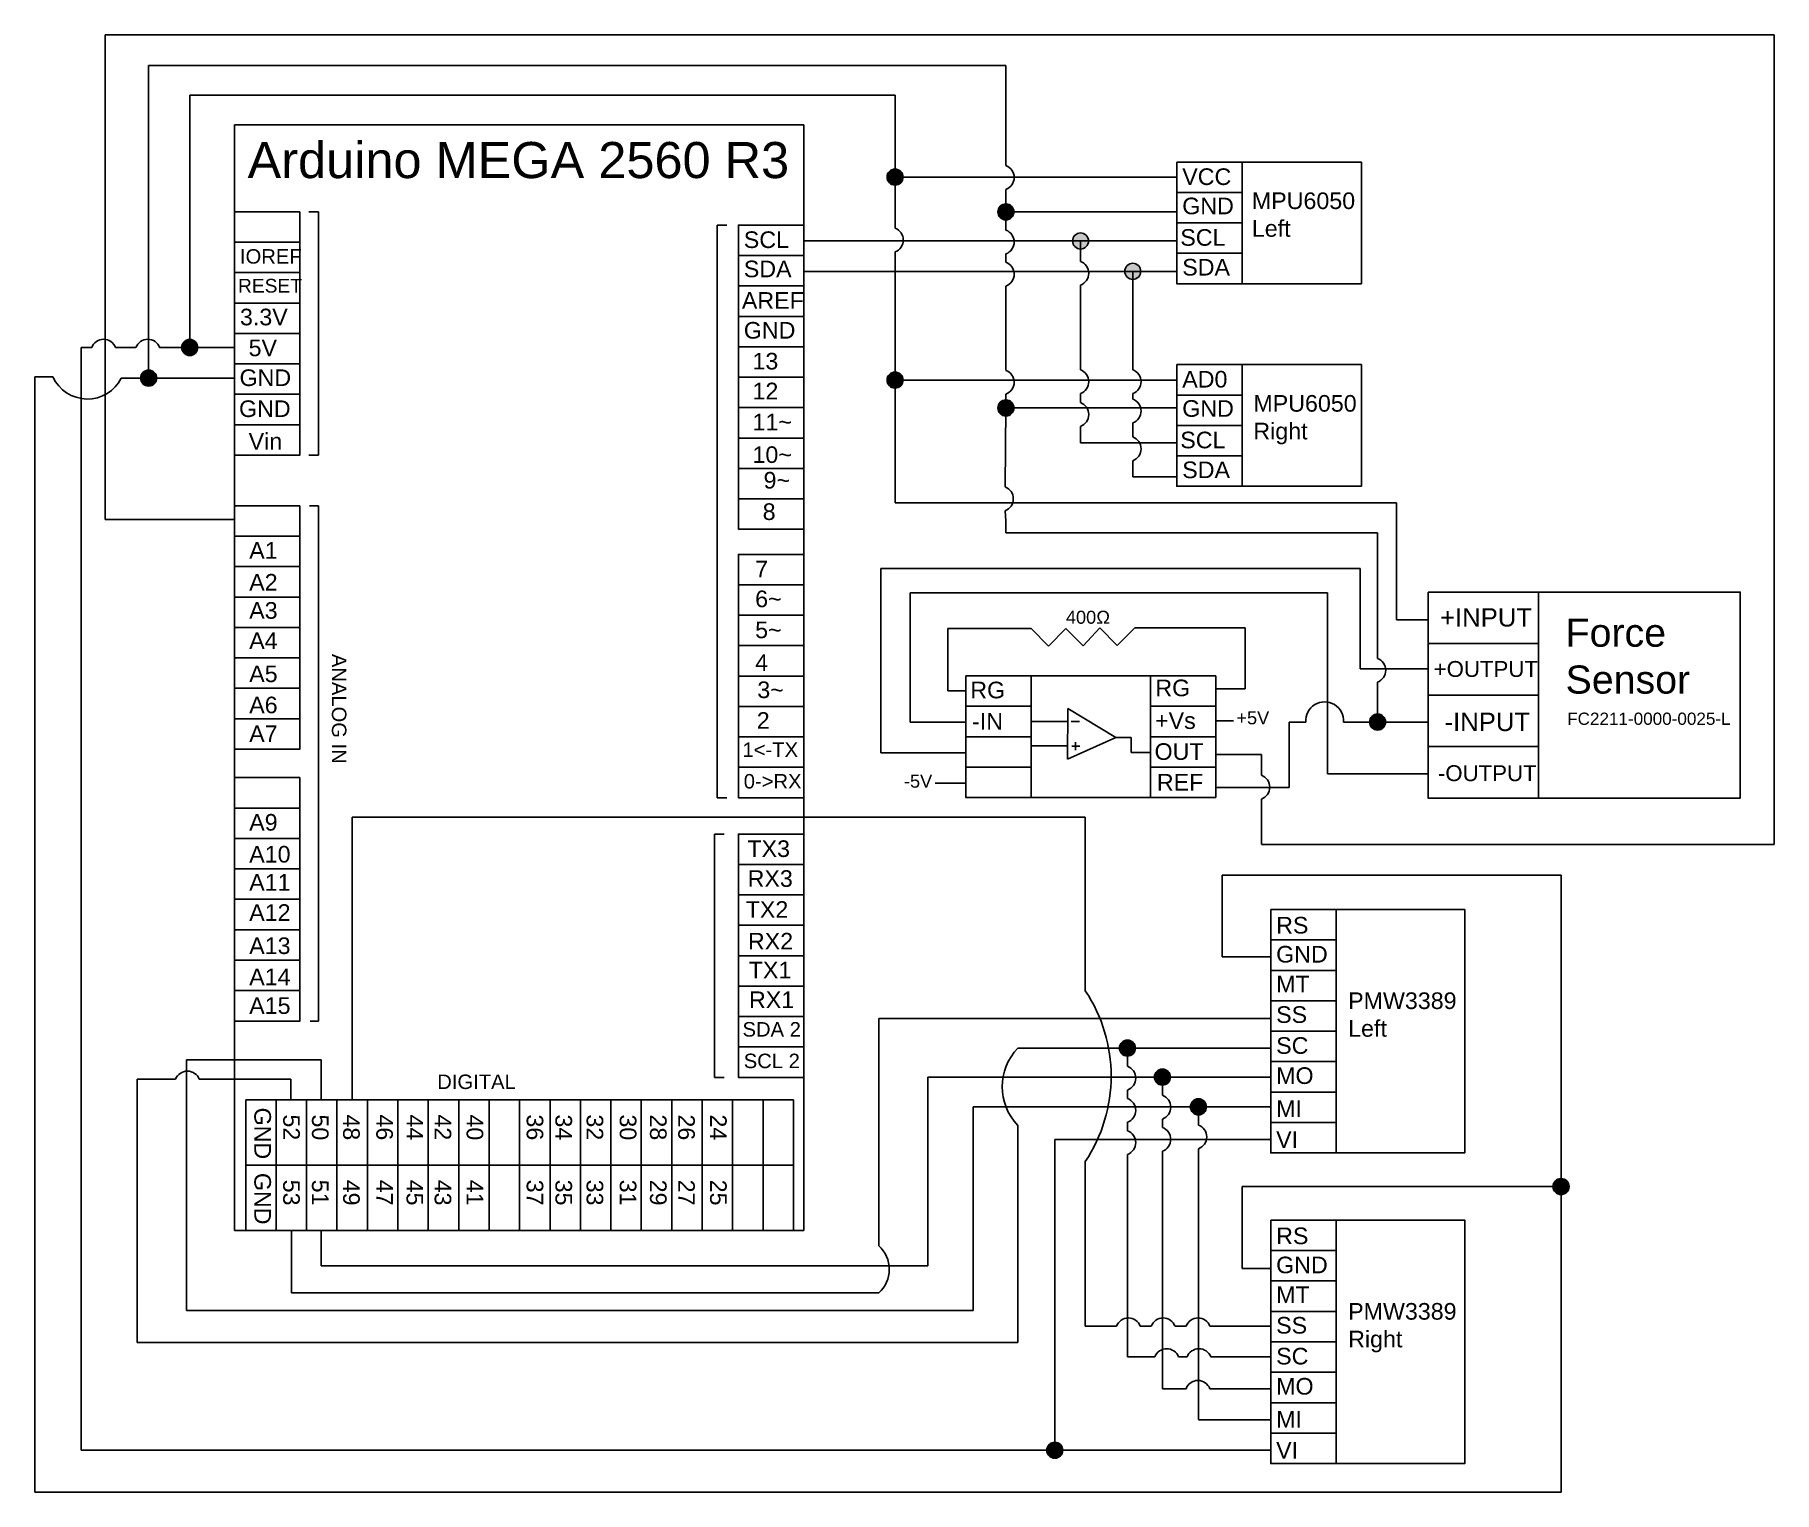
# Model space of a CAD drawing. Header units: millimetres. Extents: x 2463 to 4869, y 102 to 2119.
import ezdxf

# ---------------------------------------------------------------- set-up
doc = ezdxf.new("R2010")
doc.units = ezdxf.units.MM
doc.styles.get("Standard").update_dxf_attribs({"font": 'arial.ttf'})

msp = doc.modelspace()

# ---------------------------------------------------------------- hatches: boundary and pattern name
h = msp.add_hatch(color=256)
h.dxf.hatch_style = 1
h.paths.add_polyline_path([(3652.6, 1933.5, 0.414214), (3641.5, 1922.4, 0.414214), (3652.6, 1911.3)])
h.paths.add_polyline_path([(3663.7, 1922.4), (3652.6, 1922.4), (3652.6, 1911.3, 0.414214)])
h.paths.add_polyline_path([(3652.6, 1933.5), (3652.6, 1922.4), (3663.7, 1922.4, 0.414214)])
h = msp.add_hatch(color=256)
h.dxf.hatch_style = 1
h.paths.add_polyline_path([(3806, 1885.3, 0.414214), (3794.9, 1874.3, 0.414214), (3806, 1863.2)])
h.paths.add_polyline_path([(3806, 1885.3), (3806, 1874.3), (3817.1, 1874.3, 0.414214)])
h.paths.add_polyline_path([(3817.1, 1874.3), (3806, 1874.3), (3806, 1863.2, 0.414214)])
h = msp.add_hatch(color=256)
h.dxf.hatch_style = 1
h.paths.add_polyline_path([(3898.1, 1834), (3909.2, 1834), (3920.3, 1834, 1)])
h.paths.add_polyline_path([(3909.2, 1834), (3898.1, 1834, 0.414214), (3909.2, 1822.9)])
h.paths.add_polyline_path([(3920.3, 1834), (3909.2, 1834), (3909.2, 1822.9, 0.414214)])
h.paths.add_polyline_path([(3970.4, 1792), (3981.5, 1792), (3981.5, 1791.7), (3992.6, 1791.7, 0.006621), (3992.6, 1792, 1)])
h.paths.add_polyline_path([(3981.5, 1792), (3970.4, 1792, 0.414214), (3981.5, 1780.9)])
h.paths.add_polyline_path([(3992.6, 1791.7), (3981.5, 1791.7), (3981.5, 1780.9, 0.406478)])
h = msp.add_hatch(color=256)
h.dxf.hatch_style = 1
h.paths.add_polyline_path([(2688, 1686.6, 1), (2665.8, 1686.6, 1)])
h = msp.add_hatch(color=256)
h.dxf.hatch_style = 1
h.paths.add_polyline_path([(2631.2, 1644.3, 1), (2609, 1644.3, 1)])
h = msp.add_hatch(color=256)
h.dxf.hatch_style = 1
h.paths.add_polyline_path([(3652.6, 1652.6, 0.414214), (3641.5, 1641.5, 0.414214), (3652.6, 1630.4)])
h.paths.add_polyline_path([(3652.6, 1652.6), (3652.6, 1641.5), (3663.7, 1641.5, 0.414214)])
h.paths.add_polyline_path([(3663.7, 1641.5), (3652.6, 1641.5), (3652.6, 1630.4, 0.414214)])
h = msp.add_hatch(color=256)
h.dxf.hatch_style = 1
h.paths.add_polyline_path([(3806, 1602.9), (3806, 1614, 0.414214), (3794.9, 1602.9, 0.411168), (3805.9, 1591.8)])
h.paths.add_polyline_path([(3806, 1614), (3806, 1602.9), (3817.1, 1602.9, 0.414214)])
h.paths.add_polyline_path([(3817.1, 1602.9), (3806, 1602.9), (3805.9, 1591.8, 0.417266)])
h = msp.add_hatch(color=256)
h.dxf.hatch_style = 1
h.paths.add_polyline_path([(4320.1, 1168.3), (4320.1, 1179.4, 0.414214), (4309, 1168.3, 0.411168), (4319.9, 1157.2)])
h.paths.add_polyline_path([(4320.1, 1179.4), (4320.1, 1168.3), (4331.1, 1168.3, 0.414214)])
h.paths.add_polyline_path([(4331.1, 1168.3), (4320.1, 1168.3), (4319.9, 1157.2, 0.417266)])
h = msp.add_hatch(color=256)
h.dxf.hatch_style = 1
h.paths.add_polyline_path([(3974.1, 728.1, 0.414214), (3963, 717, 0.414214), (3974.1, 706)])
h.paths.add_polyline_path([(3974.1, 728.1), (3974.1, 717), (3985.2, 717, 0.414214)])
h.paths.add_polyline_path([(3985.2, 717), (3974.1, 717), (3974.1, 706, 0.414214)])
h = msp.add_hatch(color=256)
h.dxf.hatch_style = 1
h.paths.add_polyline_path([(4022.5, 688, 0.414214), (4011.5, 676.9, 0.414214), (4022.5, 665.8)])
h.paths.add_polyline_path([(4022.5, 688), (4022.5, 676.9), (4033.6, 676.9, 0.414214)])
h.paths.add_polyline_path([(4033.6, 676.9), (4022.5, 676.9), (4022.5, 665.8, 0.414214)])
h = msp.add_hatch(color=256)
h.dxf.hatch_style = 1
h.paths.add_polyline_path([(4072.3, 646.8, 0.414214), (4061.2, 635.7, 0.414214), (4072.3, 624.6)])
h.paths.add_polyline_path([(4072.3, 646.8), (4072.3, 635.7), (4083.4, 635.7, 0.414214)])
h.paths.add_polyline_path([(4083.4, 635.7), (4072.3, 635.7), (4072.3, 624.6, 0.414214)])
h = msp.add_hatch(color=256)
h.dxf.hatch_style = 1
h.paths.add_polyline_path([(4573.9, 536.5, 0.414214), (4562.8, 525.4, 0.414214), (4573.9, 514.4)])
h.paths.add_polyline_path([(4573.9, 536.5), (4573.9, 525.4), (4585, 525.4, 0.414214)])
h.paths.add_polyline_path([(4585, 525.4), (4573.9, 525.4), (4573.9, 514.4, 0.414214)])
h = msp.add_hatch(color=256)
h.dxf.hatch_style = 1
h.paths.add_polyline_path([(3873.6, 171.6, 0.414214), (3862.5, 160.5, 0.414214), (3873.6, 149.4)])
h.paths.add_polyline_path([(3873.6, 171.6), (3873.6, 160.5), (3884.7, 160.5, 0.414214)])
h.paths.add_polyline_path([(3884.7, 160.5), (3873.6, 160.5), (3873.6, 149.4, 0.414214)])

# ---------------------------------------------------------------- linework, layer by layer
for p, q in [((2559.8, 1448.4), (2559.8, 2119.4)), ((2559.8, 2119.4), (4868.8, 2119.4)), ((4868.8, 2119.4), (4868.8, 999)), ((2620.1, 1644.3), (2620.1, 2076.7)), ((2620.1, 2076.7), (3806, 2076.7)), ((3806, 2076.7), (3806, 1957.1)), ((2676.9, 1686.6), (2676.9, 2035.7)), ((2676.9, 2035.7), (3652.6, 2035.7)), ((3652.6, 2035.7), (3652.6, 1973.6)), ((3652.6, 1922.4), (3652.6, 1973.6)), ((3806, 1938.3), (3806, 1957.1)), ((4132.8, 1943.3), (4132.8, 1901.2)), ((3652.6, 1922.4), (4042.4, 1922.4)), ((3652.6, 1922.4), (3652.6, 1851.8)), ((3806, 1905.4), (3806, 1874.3)), ((4132.8, 1901.2), (4042.4, 1901.2)), ((4132.8, 1901.2), (4132.8, 1859.1)), ((2739, 1874.4), (2739, 1893.6)), ((2829.3, 1874.4), (2829.3, 1832.3)), ((2841.7, 1874.4), (2855.1, 1874.4)), ((2855.1, 1874.4), (2855.1, 1537.6)), ((3406.4, 1063.5), (3406.4, 1856)), ((3406.4, 1856), (3419.8, 1856)), ((3526.3, 1856), (3526.3, 1813.9)), ((3806, 1874.3), (4042.4, 1874.3)), ((3806, 1849.1), (3806, 1874.3)), ((4132.8, 1859.1), (4042.4, 1859.1)), ((4132.8, 1859.1), (4132.8, 1817)), ((2829.3, 1832.3), (2739, 1832.3)), ((2829.3, 1832.3), (2829.3, 1790.2)), ((3526.3, 1834), (3909.2, 1834)), ((3909.2, 1834), (4042.4, 1834)), ((3909.2, 1805.8), (3909.2, 1834)), ((3526.3, 1813.9), (3435.9, 1813.9)), ((3526.3, 1813.9), (3526.3, 1771.8)), ((3652.6, 1818.8), (3652.6, 1641.5)), ((3806, 1816.1), (3806, 1804.5)), ((4132.8, 1817), (4042.4, 1817)), ((4132.8, 1817), (4132.8, 1774.9)), ((2829.3, 1790.2), (2739, 1790.2)), ((2829.3, 1790.2), (2829.3, 1748.1)), ((3526.3, 1792), (3981.5, 1792)), ((3981.5, 1792), (3981.5, 1655.8)), ((3981.5, 1791.7), (4042.4, 1791.7)), ((3526.3, 1771.8), (3435.9, 1771.8)), ((3526.3, 1771.8), (3526.3, 1729.7)), ((3806, 1771.5), (3806, 1655)), ((3909.2, 1772.8), (3909.2, 1655.8)), ((4132.8, 1774.9), (4042.4, 1774.9)), ((2829.3, 1748.1), (2739, 1748.1)), ((2829.3, 1748.1), (2829.3, 1706)), ((3526.3, 1729.7), (3435.9, 1729.7)), ((3526.3, 1729.7), (3526.3, 1687.6)), ((2526.9, 160.5), (2526.9, 1686.6)), ((2541.3, 1686.6), (2526.9, 1686.6)), ((2574.2, 1686.6), (2602.4, 1686.6)), ((2676.9, 1686.6), (2635.3, 1686.6)), ((2739, 1686.6), (2676.9, 1686.6)), ((2676.9, 1686.6), (2676.9, 1686.6)), ((2829.3, 1706), (2739, 1706)), ((2829.3, 1706), (2829.3, 1663.9)), ((3526.3, 1687.6), (3435.9, 1687.6)), ((3526.3, 1687.6), (3526.3, 1645.5)), ((2829.3, 1663.9), (2739, 1663.9)), ((2829.3, 1663.9), (2829.3, 1621.8)), ((4132.8, 1662.9), (4132.8, 1620.8)), ((2462.6, 102.4), (2462.6, 1645.8)), ((2487.6, 1645.8), (2462.6, 1645.8)), ((2620.1, 1644.3), (2582.3, 1644.3)), ((2739, 1644.3), (2620.1, 1644.3)), ((2620.1, 1644.3), (2620.1, 1644.3)), ((3526.3, 1645.5), (3435.9, 1645.5)), ((3526.3, 1645.5), (3526.3, 1603.4)), ((3652.6, 1641.5), (4042.4, 1641.5)), ((3652.6, 1641.5), (3652.6, 1494.3)), ((2829.3, 1621.8), (2739, 1621.8)), ((2829.3, 1621.8), (2829.3, 1579.7)), ((3806, 1622), (3806, 1602.9)), ((3909.2, 1622.8), (3909.2, 1610.3)), ((3981.5, 1622.8), (3981.5, 1615.1)), ((4132.8, 1620.8), (4042.4, 1620.8)), ((4132.8, 1620.8), (4132.8, 1578.7)), ((3526.3, 1603.4), (3435.9, 1603.4)), ((3526.3, 1603.4), (3526.3, 1561.3)), ((3806, 1602.9), (3804.8, 1493.6)), ((3806, 1602.9), (4042.4, 1602.9)), ((3806, 1602.9), (3806, 1602.9)), ((2829.3, 1579.7), (2739, 1579.7)), ((2829.3, 1579.7), (2829.3, 1537.6)), ((3909.2, 1577.3), (3909.2, 1554.7)), ((3981.5, 1582.2), (3981.5, 1562.9)), ((4132.8, 1578.7), (4042.4, 1578.7)), ((4132.8, 1578.7), (4132.8, 1536.6)), ((3526.3, 1561.3), (3435.9, 1561.3)), ((3526.3, 1561.3), (3526.3, 1519.2)), ((3909.2, 1554.7), (4042.4, 1554.7)), ((2829.3, 1537.6), (2739, 1537.6)), ((2855.1, 1537.6), (2841.7, 1537.6)), ((3526.3, 1519.2), (3435.9, 1519.2)), ((3526.3, 1519.2), (3526.3, 1477.1)), ((3981.5, 1529.9), (3981.5, 1507.6)), ((4132.8, 1536.6), (4042.4, 1536.6)), ((4132.8, 1536.6), (4132.8, 1494.5)), ((3652.6, 1494.3), (3652.6, 1471.7)), ((3981.5, 1507.6), (4042.4, 1507.6)), ((4132.8, 1494.5), (4042.4, 1494.5)), ((2739, 1467.6), (2739, 1486.8)), ((3526.3, 1477.1), (3435.9, 1477.1)), ((3526.3, 1477.1), (3526.3, 1435)), ((3652.6, 1471.7), (4346.5, 1471.7)), ((4346.5, 1471.7), (4346.5, 1309.6)), ((2680.4, 1448.4), (2559.8, 1448.4)), ((2680.4, 1448.4), (2739, 1448.4)), ((2829.3, 1467.6), (2829.3, 1425.5)), ((2842.8, 1467.6), (2855, 1467.6)), ((2855, 1467.6), (2855, 754.5)), ((3805.8, 1446.5), (3804.8, 1460.7)), ((3805.8, 1430.3), (3805.8, 1446.5)), ((2829.3, 1425.5), (2739, 1425.5)), ((2829.3, 1425.5), (2829.3, 1383.4)), ((4320.1, 1430.3), (3805.8, 1430.3)), ((4320.1, 1256.4), (4320.1, 1430.3)), ((3526.3, 1400.3), (3526.3, 1358.2)), ((2829.3, 1383.4), (2739, 1383.4)), ((2829.3, 1383.4), (2829.3, 1341.3)), ((3633.1, 1380.8), (3633.1, 1125.7)), ((3633.1, 1380.8), (4295.8, 1380.8)), ((4295.8, 1380.8), (4295.8, 1242)), ((3526.3, 1358.2), (3435.9, 1358.2)), ((3526.3, 1358.2), (3526.3, 1316.1)), ((4542.9, 1348), (4542.9, 1276.8)), ((2829.3, 1341.3), (2739, 1341.3)), ((2829.3, 1341.3), (2829.3, 1299.2)), ((3673.7, 1346.9), (3673.7, 1168)), ((3673.7, 1346.9), (4250.8, 1346.9)), ((4250.8, 1346.9), (4250.8, 1096.8)), ((3526.3, 1316.1), (3435.9, 1316.1)), ((3526.3, 1316.1), (3526.3, 1274)), ((4389.9, 1309.6), (4346.5, 1309.6)), ((2829.3, 1299.2), (2739, 1299.2)), ((2829.3, 1299.2), (2829.3, 1257.1)), ((3840.8, 1297.7), (3725.4, 1297.7)), ((3725.4, 1297.7), (3725.4, 1211.4)), ((3840.8, 1297.7), (3865, 1273.4)), ((3865, 1273.4), (3889, 1297.7)), ((3889, 1297.7), (3912.9, 1273.5)), ((3912.9, 1273.5), (3936, 1298.5)), ((3936, 1298.5), (3960, 1274.4)), ((3960, 1274.4), (3984.1, 1298.5)), ((3984.1, 1298.5), (4137.1, 1298.5)), ((4137.1, 1298.5), (4137.1, 1214.3)), ((4542.9, 1276.8), (4389.9, 1276.8)), ((4542.9, 1276.8), (4542.9, 1205.5)), ((2829.3, 1257.1), (2739, 1257.1)), ((2829.3, 1257.1), (2829.3, 1215)), ((3526.3, 1274), (3435.9, 1274)), ((3526.3, 1274), (3526.3, 1231.9)), ((3526.3, 1231.9), (3435.9, 1231.9)), ((3526.3, 1231.9), (3526.3, 1189.8)), ((3841.1, 1232.2), (3841.1, 1190.1)), ((4005.9, 1232.2), (4096.3, 1232.2)), ((4096.3, 1232.2), (4096.3, 1190.1)), ((4295.8, 1242), (4389.9, 1242)), ((2829.3, 1215), (2739, 1215)), ((2829.3, 1215), (2829.3, 1172.9)), ((3725.4, 1211.4), (3750.7, 1211.4)), ((4137.1, 1214.3), (4096.3, 1214.3)), ((4320.1, 1168.3), (4320.1, 1223.4)), ((4542.9, 1205.5), (4389.9, 1205.5)), ((4542.9, 1205.5), (4542.9, 1134.3)), ((3526.3, 1189.8), (3435.9, 1189.8)), ((3526.3, 1189.8), (3526.3, 1147.7)), ((3841.1, 1190.1), (3750.7, 1190.1)), ((3841.1, 1190.1), (3841.1, 1148)), ((3891.2, 1116.8), (3891.4, 1187.1)), ((3891.4, 1187.1), (3958.1, 1146.8)), ((4096.3, 1190.1), (4005.9, 1190.1)), ((4096.3, 1190.1), (4096.3, 1148)), ((2829.3, 1172.9), (2739, 1172.9)), ((2829.3, 1172.9), (2829.3, 1130.8)), ((3673.7, 1168), (3750.7, 1168)), ((3891.3, 1168.8), (3841.1, 1168.8)), ((3841.1, 1168.8), (3867.1, 1168.8)), ((3867.1, 1168.8), (3891.3, 1168.8)), ((3896.1, 1169.2), (3907.8, 1169.2)), ((3907.8, 1169.2), (3896.1, 1169.2)), ((3896.1, 1169.2), (3907.8, 1169.2)), ((3907.8, 1169.2), (3896.1, 1169.2)), ((4120.9, 1169.9), (4096.3, 1169.9)), ((4096.3, 1169.9), (4120.9, 1169.9)), ((4197.9, 1168.1), (4197.9, 1077.7)), ((4197.9, 1168.1), (4220.9, 1168.1)), ((4320.1, 1168.3), (4273, 1168.3)), ((4364.8, 1168.3), (4320.1, 1168.3)), ((4320.1, 1168.3), (4320.1, 1168.3)), ((4364.8, 1168.3), (4389.9, 1168.3)), ((3526.3, 1147.7), (3435.9, 1147.7)), ((3526.3, 1147.7), (3526.3, 1105.6)), ((3841.1, 1148), (3750.7, 1148)), ((3841.1, 1148), (3841.1, 1105.9)), ((3891.2, 1135.3), (3841.1, 1135.3)), ((3841.1, 1135.3), (3865.1, 1135.3)), ((3865.1, 1135.3), (3891.2, 1135.3)), ((3958.1, 1146.8), (3891.2, 1116.8)), ((3897, 1135), (3908.1, 1135)), ((3908.1, 1135), (3897, 1135)), ((3897, 1135), (3908.1, 1135)), ((3902.2, 1140.5), (3902.2, 1135)), ((3902.2, 1129.5), (3902.2, 1140.5)), ((3902.2, 1140.5), (3902.2, 1129.5)), ((3902.2, 1135), (3902.2, 1129.5)), ((3958.1, 1146.8), (3979.4, 1146.8)), ((3979.4, 1146.8), (3979.4, 1126.2)), ((4096.3, 1148), (4005.9, 1148)), ((4096.3, 1148), (4096.3, 1105.9)), ((4542.9, 1134.3), (4389.9, 1134.3)), ((4542.9, 1134.3), (4542.9, 1063)), ((2829.3, 1130.8), (2739, 1130.8)), ((3633.1, 1125.7), (3750.7, 1125.7)), ((3979.4, 1126.2), (4005.9, 1126.2)), ((4159.5, 1123.3), (4096.3, 1123.3)), ((4159.5, 1094.6), (4159.5, 1123.3)), ((2829.3, 1091.3), (2829.3, 1049.2)), ((3526.3, 1105.6), (3435.9, 1105.6)), ((3526.3, 1105.6), (3526.3, 1063.5)), ((3708.2, 1083.7), (3750.7, 1083.7)), ((3750.7, 1083.7), (3708.2, 1083.7)), ((3841.1, 1105.9), (3750.7, 1105.9)), ((3841.1, 1105.9), (3841.1, 1063.7)), ((4096.3, 1105.9), (4005.9, 1105.9)), ((4096.3, 1105.9), (4096.3, 1063.7)), ((4250.8, 1096.8), (4364.1, 1096.8)), ((4364.1, 1096.8), (4389.9, 1096.8)), ((3419.8, 1063.5), (3406.4, 1063.5)), ((3526.3, 1063.5), (3435.9, 1063.5)), ((3841.1, 1063.7), (3750.7, 1063.7)), ((4096.3, 1063.7), (4005.9, 1063.7)), ((4197.9, 1077.7), (4096.3, 1077.7)), ((4159.5, 1061.6), (4159.5, 999.1)), ((4542.9, 1063), (4389.9, 1063)), ((2829.3, 1049.2), (2739, 1049.2)), ((2829.3, 1049.2), (2829.3, 1007.1)), ((2901.7, 645.5), (2901.7, 1036.4)), ((2901.7, 1036.4), (3915.7, 1036.4)), ((3915.7, 1036.4), (3915.7, 796.4)), ((3403, 676.5), (3403, 1013.3)), ((3403, 1013.3), (3416.4, 1013.3)), ((3526.3, 1013.3), (3526.3, 971.2)), ((2829.3, 1007.1), (2739, 1007.1)), ((2829.3, 1007.1), (2829.3, 965)), ((4159.5, 999), (4868.8, 999)), ((2829.3, 965), (2739, 965)), ((2829.3, 965), (2829.3, 922.9)), ((3526.3, 971.2), (3435.9, 971.2)), ((3526.3, 971.2), (3526.3, 929.1)), ((4105, 843.3), (4105, 956.5)), ((4105, 956.5), (4573.9, 956.5)), ((4573.9, 956.5), (4573.9, 525.4)), ((2829.3, 922.9), (2739, 922.9)), ((2829.3, 922.9), (2829.3, 880.8)), ((3526.3, 929.1), (3435.9, 929.1)), ((3526.3, 929.1), (3526.3, 887)), ((4262.7, 908.8), (4262.7, 866.7)), ((2829.3, 880.8), (2739, 880.8)), ((2829.3, 880.8), (2829.3, 838.7)), ((3526.3, 887), (3435.9, 887)), ((3526.3, 887), (3526.3, 844.9)), ((4262.7, 866.7), (4172.3, 866.7)), ((4262.7, 866.7), (4262.7, 824.6)), ((3526.3, 844.9), (3435.9, 844.9)), ((3526.3, 844.9), (3526.3, 802.8)), ((4172.3, 843.3), (4105, 843.3)), ((2829.3, 838.7), (2739, 838.7)), ((2829.3, 838.7), (2829.3, 796.6)), ((4262.7, 824.6), (4172.3, 824.6)), ((4262.7, 824.6), (4262.7, 782.5)), ((2829.3, 796.6), (2739, 796.6)), ((2829.3, 796.6), (2829.3, 754.5)), ((3526.3, 802.8), (3435.9, 802.8)), ((3526.3, 802.8), (3526.3, 760.7)), ((4262.7, 782.5), (4172.3, 782.5)), ((4262.7, 782.5), (4262.7, 740.4)), ((2829.3, 754.5), (2739, 754.5)), ((2855, 754.5), (2843.6, 754.5)), ((3526.3, 760.7), (3435.9, 760.7)), ((3526.3, 760.7), (3526.3, 718.6)), ((3630.3, 443.3), (3630.3, 758)), ((4172.3, 758), (3630.3, 758)), ((4262.7, 740.4), (4172.3, 740.4)), ((4262.7, 740.4), (4262.7, 698.3)), ((2709.5, 700.6), (2672.3, 700.6)), ((2672.3, 700.6), (2672.3, 353.8)), ((2858.9, 700.6), (2709.5, 700.6)), ((2858.9, 645.5), (2858.9, 700.6)), ((3526.3, 718.6), (3435.9, 718.6)), ((3526.3, 718.6), (3526.3, 676.5)), ((4172.3, 717), (3822.5, 717)), ((3974.1, 691.9), (3974.1, 717)), ((4262.7, 698.3), (4172.3, 698.3)), ((4262.7, 698.3), (4262.7, 656.2)), ((2604, 673.8), (2604, 309.4)), ((2604, 673.8), (2657.3, 673.8)), ((2816.7, 673.8), (2690.2, 673.8)), ((2816.7, 673.8), (2725.9, 673.8)), ((2816.7, 645.5), (2816.7, 673.8)), ((3416.4, 676.5), (3403, 676.5)), ((3526.3, 676.5), (3435.9, 676.5)), ((3698, 415.5), (3698, 676.9)), ((3698, 676.9), (4172.3, 676.9)), ((4022.5, 651.8), (4022.5, 676.9)), ((3974.1, 658.9), (3974.1, 647.3)), ((4262.7, 656.2), (4172.3, 656.2)), ((4262.7, 656.2), (4262.7, 614.1)), ((2754.3, 555.1), (2754.3, 645.5)), ((2796.4, 645.5), (2754.3, 645.5)), ((2796.4, 555.1), (2796.4, 645.5)), ((2796.4, 555.1), (2796.4, 645.5)), ((2838.5, 555.1), (2838.5, 645.5)), ((2880.6, 555.1), (2880.6, 645.5)), ((2922.7, 555.1), (2922.7, 645.5)), ((2964.8, 555.1), (2964.8, 645.5)), ((3006.9, 555.1), (3006.9, 645.5)), ((3049, 555.1), (3049, 645.5)), ((3091.1, 555.1), (3091.1, 645.5)), ((3133.2, 555.1), (3133.2, 645.5)), ((3175.3, 555.1), (3175.3, 645.5)), ((3217.4, 555.1), (3217.4, 645.5)), ((3259.5, 555.1), (3259.5, 645.5)), ((3301.6, 555.1), (3301.6, 645.5)), ((3343.7, 555.1), (3343.7, 645.5)), ((3385.8, 555.1), (3385.8, 645.5)), ((3427.9, 555.1), (3427.9, 645.5)), ((3470, 555.1), (3470, 645.5)), ((3512.1, 645.5), (3470, 645.5)), ((3512.1, 555.1), (3512.1, 645.5)), ((3760.5, 353.8), (3760.5, 635.7)), ((3760.5, 635.7), (4172.3, 635.7)), ((4072.3, 610.5), (4072.3, 635.7)), ((3822.5, 309.4), (3822.5, 609.9)), ((3974.1, 614.3), (3974.1, 602.7)), ((4022.5, 618.8), (4022.5, 607.2)), ((4262.7, 614.1), (4172.3, 614.1)), ((4262.7, 614.1), (4262.7, 572)), ((4172.3, 590.4), (3873.6, 590.4)), ((3873.6, 590.4), (3873.6, 160.5)), ((4072.3, 577.6), (4072.3, 202.8)), ((2796.4, 555.1), (2754.3, 555.1)), ((2754.3, 464.7), (2754.3, 555.1)), ((2796.4, 555.1), (2754.3, 555.1)), ((2838.5, 555.1), (2796.4, 555.1)), ((2796.4, 464.7), (2796.4, 555.1)), ((2796.4, 464.7), (2796.4, 555.1)), ((2880.6, 555.1), (2838.5, 555.1)), ((2838.5, 464.7), (2838.5, 555.1)), ((2922.7, 555.1), (2880.6, 555.1)), ((2880.6, 464.7), (2880.6, 555.1)), ((2964.8, 555.1), (2922.7, 555.1)), ((2922.7, 464.7), (2922.7, 555.1)), ((3006.9, 555.1), (2964.8, 555.1)), ((2964.8, 464.7), (2964.8, 555.1)), ((3049, 555.1), (3006.9, 555.1)), ((3006.9, 464.7), (3006.9, 555.1)), ((3091.1, 555.1), (3049, 555.1)), ((3049, 464.7), (3049, 555.1)), ((3133.2, 555.1), (3091.1, 555.1)), ((3091.1, 464.7), (3091.1, 555.1)), ((3175.3, 555.1), (3133.2, 555.1)), ((3133.2, 464.7), (3133.2, 555.1)), ((3217.4, 555.1), (3175.3, 555.1)), ((3175.3, 464.7), (3175.3, 555.1)), ((3259.5, 555.1), (3217.4, 555.1)), ((3217.4, 464.7), (3217.4, 555.1)), ((3301.6, 555.1), (3259.5, 555.1)), ((3259.5, 464.7), (3259.5, 555.1)), ((3343.7, 555.1), (3301.6, 555.1)), ((3301.6, 464.7), (3301.6, 555.1)), ((3385.8, 555.1), (3343.7, 555.1)), ((3343.7, 464.7), (3343.7, 555.1)), ((3427.9, 555.1), (3385.8, 555.1)), ((3385.8, 464.7), (3385.8, 555.1)), ((3470, 555.1), (3427.9, 555.1)), ((3427.9, 464.7), (3427.9, 555.1)), ((3512.1, 555.1), (3470, 555.1)), ((3470, 464.7), (3470, 555.1)), ((3512.1, 555.1), (3470, 555.1)), ((3512.1, 464.7), (3512.1, 555.1)), ((3915.7, 559.9), (3915.7, 332.2)), ((3974.1, 569.7), (3974.1, 289.6)), ((4022.5, 574.2), (4022.5, 245.6)), ((4262.7, 572), (4172.3, 572)), ((4132.7, 412.2), (4132.7, 525.4)), ((4132.7, 525.4), (4573.9, 525.4)), ((4573.9, 525.4), (4573.9, 102.4)), ((2796.4, 464.7), (2754.3, 464.7)), ((2838.5, 464.7), (2796.4, 464.7)), ((2817.8, 464.7), (2817.8, 378.2)), ((2880.6, 464.7), (2838.5, 464.7)), ((2858.9, 464.7), (2858.9, 415.5)), ((2922.7, 464.7), (2880.6, 464.7)), ((2964.8, 464.7), (2922.7, 464.7)), ((3006.9, 464.7), (2964.8, 464.7)), ((3049, 464.7), (3006.9, 464.7)), ((3091.1, 464.7), (3049, 464.7)), ((3133.2, 464.7), (3091.1, 464.7)), ((3175.3, 464.7), (3133.2, 464.7)), ((3217.4, 464.7), (3175.3, 464.7)), ((3259.5, 464.7), (3217.4, 464.7)), ((3301.6, 464.7), (3259.5, 464.7)), ((3343.7, 464.7), (3301.6, 464.7)), ((3385.8, 464.7), (3343.7, 464.7)), ((3427.9, 464.7), (3385.8, 464.7)), ((3470, 464.7), (3427.9, 464.7)), ((3512.1, 464.7), (3470, 464.7)), ((4262.7, 478.9), (4262.7, 436.8)), ((4262.7, 436.8), (4172.3, 436.8)), ((4262.7, 436.8), (4262.7, 394.7)), ((2858.9, 415.5), (3698, 415.5)), ((4172.3, 412.2), (4132.7, 412.2)), ((4262.7, 394.7), (4172.3, 394.7)), ((4262.7, 394.7), (4262.7, 352.6)), ((2817.8, 378.2), (3630.3, 378.2)), ((2672.3, 353.8), (3760.5, 353.8)), ((4262.7, 352.6), (4172.3, 352.6)), ((4262.7, 352.6), (4262.7, 310.5)), ((3915.7, 332.2), (3958.9, 332.2)), ((3991.9, 332.2), (4007, 332.2)), ((4039.9, 332.2), (4055.2, 332.2)), ((4172.3, 332.2), (4088.2, 332.2)), ((2604, 309.4), (3822.5, 309.4)), ((3974.1, 289.6), (4011.9, 289.6)), ((4044.9, 289.6), (4056.6, 289.6)), ((4172.3, 289.6), (4089.5, 289.6)), ((4262.7, 310.5), (4172.3, 310.5)), ((4262.7, 310.5), (4262.7, 268.4)), ((4262.7, 268.4), (4172.3, 268.4)), ((4262.7, 268.4), (4262.7, 226.3)), ((4022.5, 245.6), (4055.2, 245.6)), ((4172.3, 245.6), (4088.1, 245.6)), ((4262.7, 226.3), (4172.3, 226.3)), ((4262.7, 226.3), (4262.7, 184.2)), ((4172.3, 202.6), (4072.3, 202.6)), ((4262.7, 184.2), (4172.3, 184.2)), ((4262.7, 184.2), (4262.7, 142.1)), ((3873.6, 160.5), (2526.9, 160.5)), ((4172.3, 160.5), (3873.6, 160.5)), ((4262.7, 142.1), (4172.3, 142.1)), ((4573.9, 102.4), (2462.6, 102.4))]:
    msp.add_line(p, q)
for points in [[(2739, 1994.7), (3526.3, 1994.7), (3526.3, 464.7), (2739, 464.7)], [(4042.4, 1943.3), (4297.7, 1943.3), (4297.7, 1774.9), (4042.4, 1774.9)], [(2829.3, 1874.4), (2739, 1874.4), (2739, 1537.6), (2829.3, 1537.6)], [(3526.3, 1856), (3435.9, 1856), (3435.9, 1435.2), (3526.3, 1435.2)], [(4042.4, 1662.9), (4297.7, 1662.9), (4297.7, 1494.5), (4042.4, 1494.5)], [(2829.3, 1467.6), (2739, 1467.6), (2739, 1130.8), (2829.3, 1130.8)], [(3526.3, 1400.3), (3435.9, 1400.3), (3435.9, 1063.5), (3526.3, 1063.5)], [(4389.9, 1348), (4821.9, 1348), (4821.9, 1063), (4389.9, 1063)], [(3750.7, 1232.2), (4005.9, 1232.2), (4005.9, 1063.7), (3750.7, 1063.7)], [(2829.3, 1091.3), (2739, 1091.3), (2739, 754.5), (2829.3, 754.5)], [(3526.3, 1013.3), (3435.9, 1013.3), (3435.9, 676.5), (3526.3, 676.5)], [(4172.3, 908.8), (4440.8, 908.8), (4440.8, 572), (4172.3, 572)], [(3133.2, 555.1), (3133.2, 645.5), (2796.4, 645.5), (2796.4, 555.1)], [(3470, 555.1), (3470, 645.5), (3133.2, 645.5), (3133.2, 555.1)], [(3133.2, 464.7), (3133.2, 555.1), (2796.4, 555.1), (2796.4, 464.7)], [(3470, 464.7), (3470, 555.1), (3133.2, 555.1), (3133.2, 464.7)], [(4172.3, 478.9), (4440.8, 478.9), (4440.8, 142.1), (4172.3, 142.1)]]:
    msp.add_lwpolyline(points, close=True)
for centre in [(3652.6, 1922.4), (3806, 1874.3), (3909.2, 1834), (3981.5, 1792), (3652.6, 1641.5), (3974.1, 717), (4022.5, 676.9), (4072.3, 635.7), (4573.9, 525.4), (3873.6, 160.5)]:
    msp.add_circle(centre, 11.1)
at = {"color": 7, "true_color": 0xffffff, "transparency": 33554687}
for centre in [(2676.9, 1686.6), (2620.1, 1644.3), (3806, 1602.9), (4320.1, 1168.3)]:
    msp.add_circle(centre, 11.1, dxfattribs=at)
for centre, radius, start, end in [((3799.8, 1921.9), 17.6, 290.667, 69.333), ((3646.4, 1835.3), 17.6, 290.667, 69.333), ((3799.8, 1832.6), 17.6, 290.667, 69.333), ((3903, 1789.3), 17.6, 290.667, 69.333), ((3799.8, 1788), 17.6, 290.667, 69.333), ((2557.8, 1680.4), 17.6, 20.667, 159.333), ((2618.9, 1680.4), 17.6, 20.667, 159.333), ((2535.3, 1667.9), 52.6, 204.8773, 333.2565), ((3799.8, 1638.5), 17.6, 290.667, 69.333), ((3903, 1639.3), 17.6, 290.667, 69.333), ((3975.3, 1639.3), 17.6, 290.667, 69.333), ((3975.3, 1598.7), 17.6, 290.667, 69.333), ((3903, 1593.8), 17.6, 290.667, 69.333), ((3975.3, 1546.4), 17.6, 290.667, 69.333), ((3798.6, 1477.2), 17.6, 290.667, 69.333), ((4313.8, 1239.9), 17.6, 290.667, 69.333), ((4246.9, 1170.1), 26.1, 356.0741, 184.3281), ((4153.3, 1078.1), 17.6, 290.667, 69.333), ((3738.3, 678.2), 213.2, 326.3181, 33.6819), ((3877.7, 663.5), 76.9, 135.8563, 224.1437), ((2673.7, 667.6), 17.6, 20.667, 159.333), ((3967.9, 675.4), 17.6, 290.667, 69.333), ((4016.3, 635.3), 17.6, 290.667, 69.333), ((3967.9, 630.8), 17.6, 290.667, 69.333), ((3967.9, 586.2), 17.6, 290.667, 69.333), ((4016.3, 590.7), 17.6, 290.667, 69.333), ((4066.1, 594.1), 17.6, 290.667, 69.333), ((3600.8, 410.7), 43.9, 312.1374, 47.8626), ((3975.4, 326), 17.6, 20.667, 159.333), ((4023.4, 326), 17.6, 20.667, 159.333), ((4071.7, 326), 17.6, 20.667, 159.333), ((4028.4, 283.4), 17.6, 20.667, 159.333), ((4073, 283.4), 17.6, 20.667, 159.333), ((4071.6, 239.4), 17.6, 20.667, 159.333)]:
    msp.add_arc(centre, radius, start, end)

# ---------------------------------------------------------------- texts
at = {"attachment_point": 1}
for s, width, gutter_width, heights, insert, char_height in [('Arduino MEGA 2560 R3', 787.314, 12.5, [0], (2756.9, 1971), 50), ('VCC', 86.089, 12.5, [34.7], (4049.9, 1934.5), 23), ('MPU6050\\PLeft', 99.458, 12.5, [86], (4146.2, 1901.2), 23), ('GND', 86.089, 12.5, [34.7], (4049.9, 1894), 23), ('SCL', 86.089, 12.5, [34.7], (3443.4, 1847.3), 23), ('SCL', 86.089, 12.5, [34.7], (4047.2, 1850.4), 23), ('IOREF', 86.089, 12.5, [34.7], (2746.4, 1822.7), 20), ('SDA', 86.089, 12.5, [34.7], (3443.4, 1806.8), 23), ('SDA', 86.089, 12.5, [34.7], (4049.9, 1809.2), 23), ('RESET', 86.089, 12.5, [34.7], (2743.7, 1781.6), 19), ('AREF', 86.089, 12.5, [34.7], (3440.7, 1763.2), 23), ('3.3V', 86.089, 12.5, [34.7], (2746.4, 1740.3), 23), ('GND', 86.089, 12.5, [34.7], (3443.4, 1721.9), 23), ('5V', 86.089, 12.5, [34.7], (2758.4, 1697.6), 23), ('13', 86.089, 12.5, [34.7], (3455.4, 1679.2), 23), ('GND', 86.089, 12.5, [34.7], (2745.8, 1656.3), 23), ('12', 86.089, 12.5, [34.7], (3455.4, 1637.9), 23), ('AD0', 86.089, 12.5, [34.7], (4049.9, 1654.2), 23), ('GND', 86.089, 12.5, [34.7], (2745.1, 1613.4), 23), ('GND', 86.089, 12.5, [34.7], (4049.9, 1613.7), 23), ('MPU6050\\PRight', 86.089, 12.5, [71.9], (4148.3, 1620.8), 23), ('11~', 86.089, 12.5, [34.7], (3455.4, 1595), 23), ('Vin', 86.089, 12.5, [34.7], (2758.4, 1568.2), 23), ('SCL', 86.089, 12.5, [34.7], (4047.2, 1570.1), 23), ('10~', 86.089, 12.5, [34.7], (3455.4, 1549.8), 23), ('SDA', 86.089, 12.5, [34.7], (4049.9, 1528.8), 23), ('9~', 86.089, 12.5, [34.7], (3470.7, 1514.4), 23), ('8', 86.089, 12.5, [34.7], (3469.5, 1470.9), 23), ('A1', 86.089, 12.5, [34.7], (2759.2, 1417.3), 23), ('A2', 86.089, 12.5, [34.7], (2759.2, 1373.2), 23), ('7', 86.089, 12.5, [34.7], (3459.1, 1391.5), 23), ('6~', 86.089, 12.5, [34.7], (3459.1, 1350.2), 23), ('A3', 86.089, 12.5, [34.7], (2759.2, 1334.2), 23), ('+INPUT', 145.695, 21.2, [42.7], (4406.6, 1325.8), 25.39), ('5~', 86.089, 12.5, [34.7], (3459.1, 1307.3), 23), ('400Ω', 175.976, 12.5, [0], (3888.9, 1322.3), 18), ('Force Sensor\\P', 145.695, 0, [0], (4580.2, 1311.4), 38.925), ('A4', 86.089, 12.5, [34.7], (2759.2, 1292.4), 23), ('4', 86.089, 12.5, [34.7], (3459.1, 1262.1), 23), ('+OUTPUT', 145.695, 21.2, [58.7], (4397.7, 1252.7), 22), ('A5', 86.089, 12.5, [34.7], (2759.2, 1246.5), 23), ('RG', 86.089, 12.5, [34.7], (4012.7, 1227), 23), ('A6', 86.089, 12.5, [34.7], (2759.2, 1203.4), 23), ('3~', 86.089, 12.5, [34.7], (3462.1, 1224.4), 23), ('RG', 86.089, 12.5, [34.7], (3756.7, 1224.1), 23), ('2', 86.089, 12.5, [34.7], (3461.3, 1181.9), 23), ('-IN', 86.089, 12.5, [34.7], (3759.2, 1180.6), 23), ('+Vs', 86.089, 12.5, [34.7], (4012.3, 1181.7), 23), ('+5V', 175.976, 12.5, [0], (4124.8, 1183.1), 18), ('-INPUT', 145.695, 21.2, [58.7], (4412.8, 1181.2), 25.39), ('A7', 86.089, 12.5, [34.7], (2759.2, 1163.6), 23), ('1<-TX', 86.089, 12.5, [34.7], (3441.6, 1140), 20), ('OUT', 86.089, 12.5, [34.7], (4011.6, 1138.9), 23), ('0->RX', 86.089, 12.5, [34.7], (3443.3, 1096.3), 20), ('-5V', 175.976, 12.5, [0], (3664.9, 1095.4), 18), ('REF', 86.089, 12.5, [34.7], (4014.8, 1096.4), 23), ('A9', 86.089, 12.5, [34.7], (2759.2, 1041), 23), ('A10', 86.089, 12.5, [34.7], (2759.2, 996.8), 23), ('TX3', 86.089, 12.5, [34.7], (3448.4, 1004.5), 23), ('RX3', 86.089, 12.5, [34.7], (3448.7, 963.2), 23), ('A11', 86.089, 12.5, [34.7], (2759.2, 957.9), 23), ('A12', 86.089, 12.5, [34.7], (2759.2, 916.1), 23), ('TX2', 86.089, 12.5, [34.7], (3446, 920.3), 23), ('RS', 86.089, 12.5, [34.7], (4179.8, 898.6), 23), ('A13', 86.089, 12.5, [34.7], (2759.2, 870.2), 23), ('RX2', 86.089, 12.5, [34.7], (3449.1, 876.5), 23), ('GND', 86.089, 12.5, [34.7], (4179.8, 858.4), 23), ('A14', 86.089, 12.5, [34.7], (2759.2, 827.1), 23), ('TX1', 86.089, 12.5, [34.7], (3450.2, 836.5), 23), ('RX1', 86.089, 12.5, [34.7], (3450.6, 795.4), 23), ('MT', 86.089, 12.5, [34.7], (4179.8, 817.1), 23), ('PMW3389\\PLeft', 86.089, 12.5, [107.3], (4279.4, 794.1), 23), ('A15', 86.089, 12.5, [34.7], (2759.2, 787.3), 23), ('SS', 86.089, 12.5, [34.7], (4179.8, 774.9), 23), ('SDA 2', 86.089, 12.5, [34.7], (3441.6, 753), 20), ('SC', 86.089, 12.5, [34.7], (4179.8, 732.1), 23), ('SCL 2', 86.089, 12.5, [34.7], (3443.3, 709.3), 20), ('DIGITAL', 220.224, 12.5, [61.7], (3019.3, 680.4), 20), ('MO', 86.089, 12.5, [34.7], (4179.8, 690.4), 23), ('MI', 86.089, 12.5, [34.7], (4179.8, 644.6), 23), ('VI', 86.089, 12.5, [34.7], (4179.8, 601.9), 23), ('RS', 86.089, 12.5, [34.7], (4179.8, 468.7), 23), ('GND', 86.089, 12.5, [34.7], (4179.8, 428.4), 23), ('MT', 86.089, 12.5, [34.7], (4179.8, 387.2), 23), ('PMW3389\\PRight', 86.089, 12.5, [107.3], (4279.4, 364.2), 23), ('SS', 86.089, 12.5, [34.7], (4179.8, 344.9), 23), ('SC', 86.089, 12.5, [34.7], (4179.8, 302.2), 23), ('MO', 86.089, 12.5, [34.7], (4179.8, 260.5), 23), ('MI', 86.089, 12.5, [34.7], (4179.8, 214.6), 23), ('VI', 86.089, 12.5, [34.7], (4179.8, 171.9), 23)]:
    msp.add_mtext_dynamic_manual_height_columns(s, width=width, gutter_width=gutter_width, heights=heights, dxfattribs=dict(at, insert=insert, char_height=char_height))
at = {"attachment_point": 1, "rotation": 270}
for s, width, heights, insert, char_height in [('ANALOG IN', 220.224, [61.7], (2893.6, 1262.6), 20), ('GND', 86.089, [34.7], (2789.3, 634.7), 23), ('52', 86.089, [34.7], (2829.2, 625.2), 23), ('50', 86.089, [34.7], (2869, 625.2), 23), ('48', 86.089, [34.7], (2912.1, 625.2), 23), ('46', 86.089, [34.7], (2958, 625.2), 23), ('44', 86.089, [34.7], (2999.8, 625.2), 23), ('42', 86.089, [34.7], (3038.7, 625.2), 23), ('40', 86.089, [34.7], (3082.9, 625.2), 23), ('36', 86.089, [34.7], (3166, 625.2), 23), ('34', 86.089, [34.7], (3205.8, 625.2), 23), ('32', 86.089, [34.7], (3248.9, 625.2), 23), ('30', 86.089, [34.7], (3294.8, 625.2), 23), ('28', 86.089, [34.7], (3336.6, 625.2), 23), ('26', 86.089, [34.7], (3375.6, 625.2), 23), ('24', 86.089, [34.7], (3419.7, 625.2), 23), ('GND', 86.089, [34.7], (2789.3, 544.3), 23), ('53', 86.089, [34.7], (2829.2, 534.9), 23), ('51', 86.089, [34.7], (2869, 534.9), 23), ('49', 86.089, [34.7], (2912.1, 534.9), 23), ('47', 86.089, [34.7], (2958, 534.9), 23), ('45', 86.089, [34.7], (2999.8, 534.9), 23), ('43', 86.089, [34.7], (3038.7, 534.9), 23), ('41', 86.089, [34.7], (3082.9, 534.9), 23), ('37', 86.089, [34.7], (3166, 534.9), 23), ('35', 86.089, [34.7], (3205.8, 534.9), 23), ('33', 86.089, [34.7], (3248.9, 534.9), 23), ('31', 86.089, [34.7], (3294.8, 534.9), 23), ('29', 86.089, [34.7], (3336.6, 534.9), 23), ('27', 86.089, [34.7], (3375.6, 534.9), 23), ('25', 86.089, [34.7], (3419.7, 534.9), 23)]:
    msp.add_mtext_dynamic_manual_height_columns(s, width=width, gutter_width=12.5, heights=heights, dxfattribs=dict(at, insert=insert, char_height=char_height))
at = {"attachment_point": 1}
for s, insert, char_height, width in [('FC2211-0000-0025-L', (4582.4, 1181.3), 16.924, 539.239), ('-OUTPUT', (4403.6, 1108.5), 22, 149.069)]:
    msp.add_mtext(s, dxfattribs=dict(at, insert=insert, char_height=char_height, width=width))

doc.saveas('drawing.dxf')
